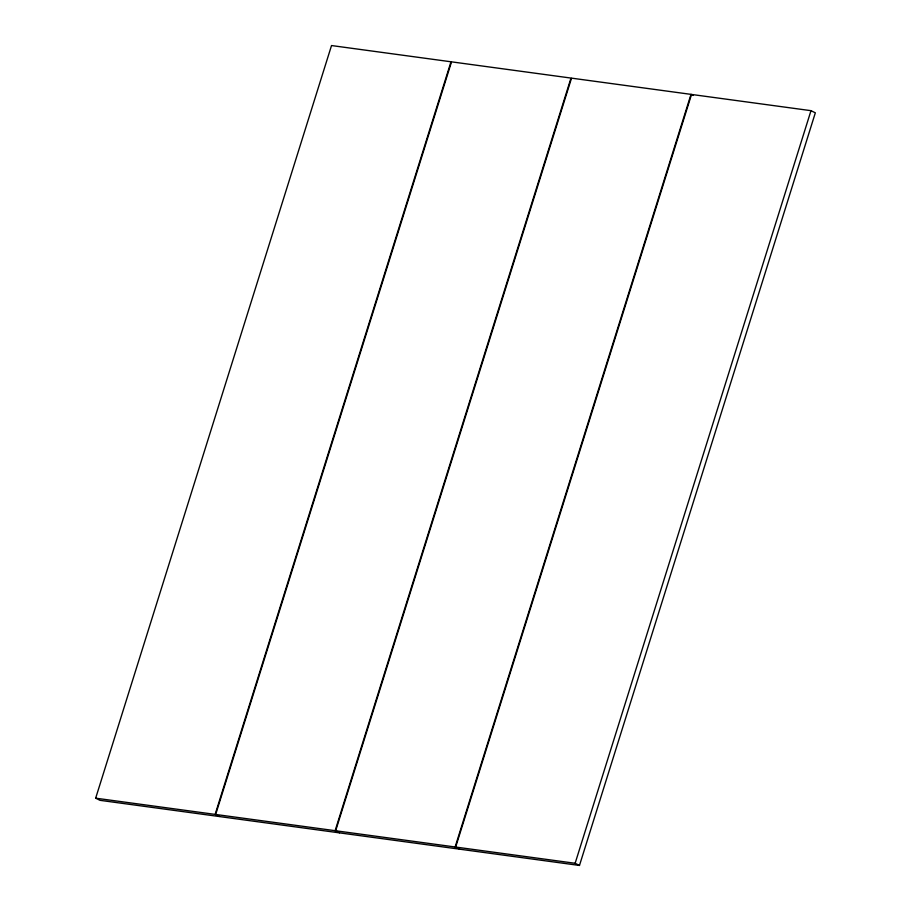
<?xml version="1.0" encoding="UTF-8"?>
<svg xmlns="http://www.w3.org/2000/svg" width="911" height="911" viewBox="0 0 911 911"><rect width="100%" height="100%" fill="white"/><g stroke="black" fill="none" stroke-linecap="round" stroke-linejoin="round"><path stroke-width="1.37" d="M95.666 798.173L331.524 45.55L450.991 61.777L215.133 814.4L95.666 798.173L100.005 800.325L219.471 816.552M335.134 830.695L570.992 78.073L451.526 61.846L215.668 814.468L335.134 830.695L339.473 832.859L220.006 816.632L215.133 814.4M335.669 830.764L455.136 846.991L459.474 849.154L340.008 832.927L335.669 830.764L571.527 78.141L690.993 94.368L693.169 95.45M455.136 846.991L690.993 94.368M455.671 847.059L691.529 94.448L810.995 110.675L815.334 112.827L579.476 865.45L460.009 849.223L455.671 847.059L575.137 863.286L579.476 865.45M575.137 863.286L810.995 110.675"/></g></svg>
